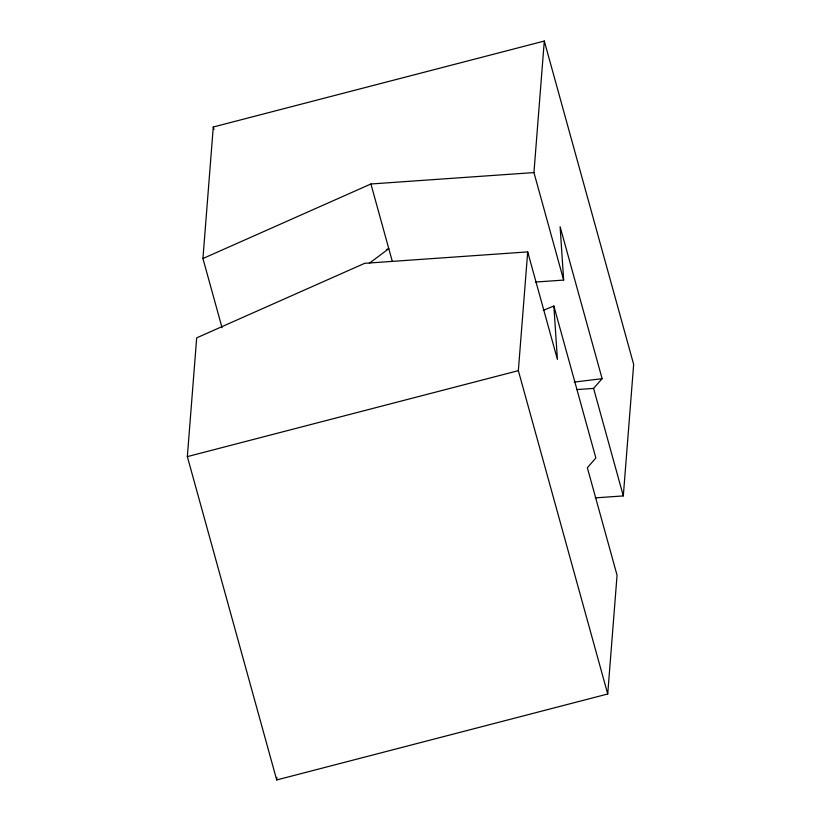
<?xml version="1.0" encoding="UTF-8"?>
<svg xmlns="http://www.w3.org/2000/svg" width="821" height="821" viewBox="0 0 821 821"><rect width="100%" height="100%" fill="white"/><g stroke="black" fill="none" stroke-linecap="round" stroke-linejoin="round"><path stroke-width="1.23" d="M553.857 306.017L595.861 457.995L587.354 467.734L617.064 575.244L607.725 693.991L276.708 779.95L187.342 456.609L196.681 337.862L364.678 263.315L527.698 251.903L557.408 359.413L553.857 306.017L543.225 310.338M222.06 327.733L202.931 258.533L213.275 127.009L544.292 41.05L633.658 364.391L623.313 495.915L595.287 497.875M276.708 779.95L276.913 777.395M607.725 693.991L518.349 370.651L527.698 251.903M535.631 282.044L563.658 280.084L533.937 172.574L544.292 41.05M577.04 389.565L593.593 388.405L602.111 378.666L560.107 226.688L563.658 280.084M369.399 263.233L388.795 248.66L386.424 249.605M202.931 258.533L370.918 183.986L533.937 172.574M187.342 456.609L518.349 370.651M574.156 382.114L602.111 378.666M593.593 388.405L623.313 495.915M370.918 183.986L392.171 260.893M213.275 127.009L213.963 129.482"/></g></svg>
